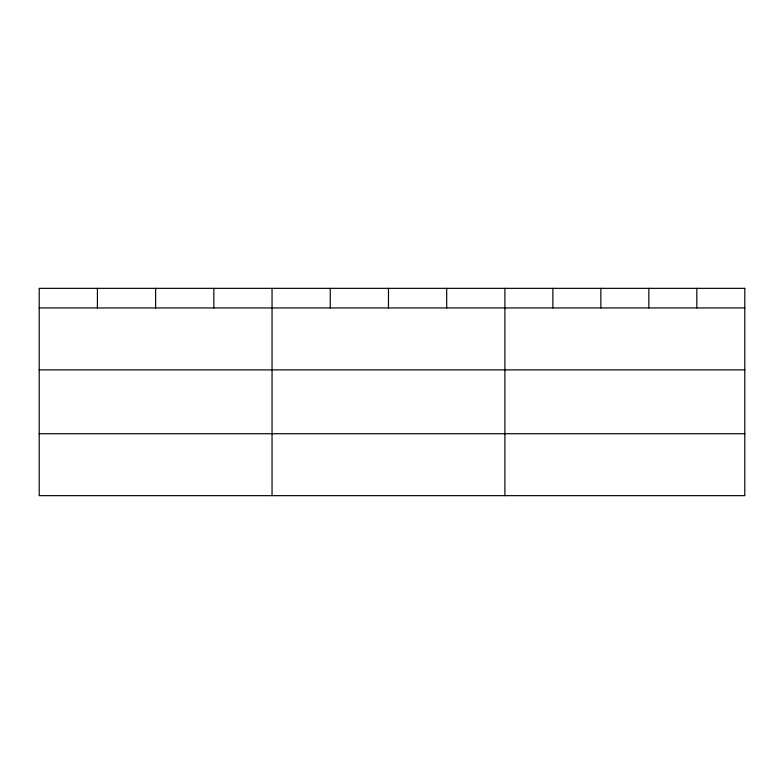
<?xml version="1.0" encoding="UTF-8"?>
<svg xmlns="http://www.w3.org/2000/svg" width="784" height="784" viewBox="0 0 784 784"><rect width="100%" height="100%" fill="white"/><g stroke="black" fill="none" stroke-linecap="round" stroke-linejoin="round"><path stroke-width="1.18" d="M39.2 307.936L744.8 307.936M39.2 369.881L744.8 369.881M39.2 433.709L744.8 433.709M696.819 288.345L696.819 307.936M648.838 288.345L648.838 307.936M600.858 288.345L600.858 307.936M552.877 288.345L552.877 307.936M504.896 288.345L504.896 495.655M446.684 288.345L446.684 307.936M388.472 288.345L388.472 307.936M330.26 288.345L330.26 307.936M272.048 288.345L272.048 495.655M213.836 288.345L213.836 307.936M155.624 288.345L155.624 307.936M97.412 288.345L97.412 307.936M744.8 288.345L39.2 288.345L39.2 495.655L744.8 495.655L744.8 288.345"/></g></svg>
